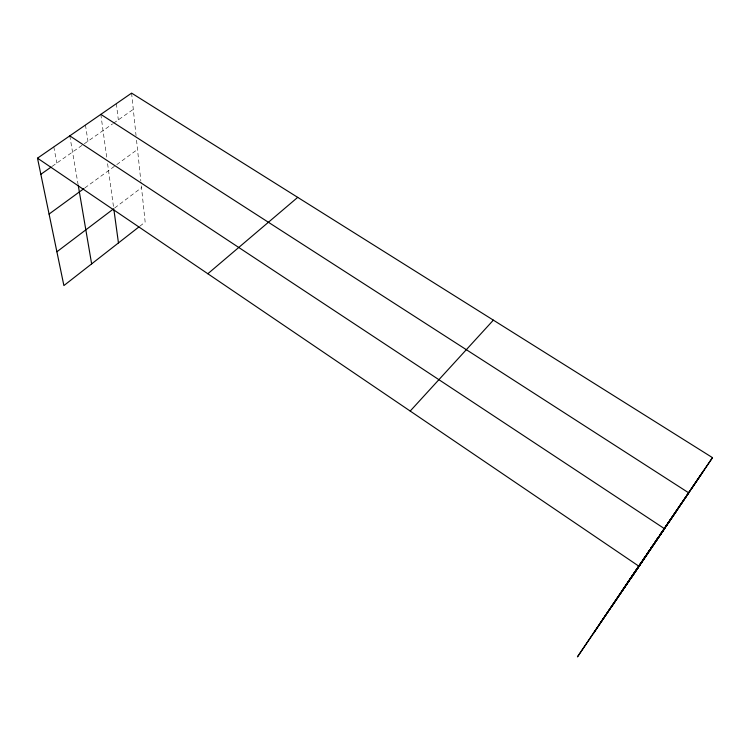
<?xml version="1.0" encoding="UTF-8"?>
<svg xmlns="http://www.w3.org/2000/svg" width="750" height="750" viewBox="0 0 750 750"><rect width="100%" height="100%" fill="white"/><g stroke="black" fill="none" stroke-linecap="round" stroke-linejoin="round"><path stroke-width="0.56" stroke-dasharray="3.75 2.81" d="M139.856 226.2L145.153 222.066L140.953 182.166M114.694 207.994L141.534 187.669M84.881 187.903L115.856 165.281M116.766 164.616L137.513 149.456M52.144 166.359L112.594 123.881M113.55 123.216L133.294 109.341M53.803 146.906L56.85 163.05M69.787 135.853L77.991 183.891M85.462 125.016L87.947 141.206M100.828 114.384L106.8 157.931M107.588 163.697L113.616 207.609M116.363 103.65L118.322 119.859M131.588 93.122L136.05 135.572M136.537 140.203L140.841 181.059"/><path stroke-width="1.12" d="M641.269 562.331L577.453 656.878L712.5 457.65L131.588 93.122L37.5 158.175L63.891 285.572L138.975 226.894M593.447 633.422L638.888 566.081L622.144 590.653M649.5 550.359L639.506 565.172L688.753 492.872L100.828 114.384M650.747 548.513L653.981 543.722M655.275 541.8L658.509 537.009M661.744 532.209L659.803 535.087L712.5 457.65M611.606 606.797L659.138 536.344M659.784 535.397L682.013 502.444M631.125 578.175L703.65 470.663M643.781 558.591L645.037 556.753M646.922 553.987L648.806 551.222M650.681 548.456L652.566 545.691M655.191 541.838L658.462 537.028M692.034 487.875L700.772 475.05M668.325 523.031L676.8 510.591M600.262 623.081L664.556 528.741L69.787 135.853M410.203 411.056L493.359 320.138M207.834 273.75L297.712 197.363M56.897 251.775L113.766 208.706M49.078 214.069L83.963 188.578M40.838 174.3L51.197 167.025M37.5 158.175L639.159 566.4M78.188 185.044L91.641 263.888M113.916 209.794L118.453 242.925"/></g></svg>
